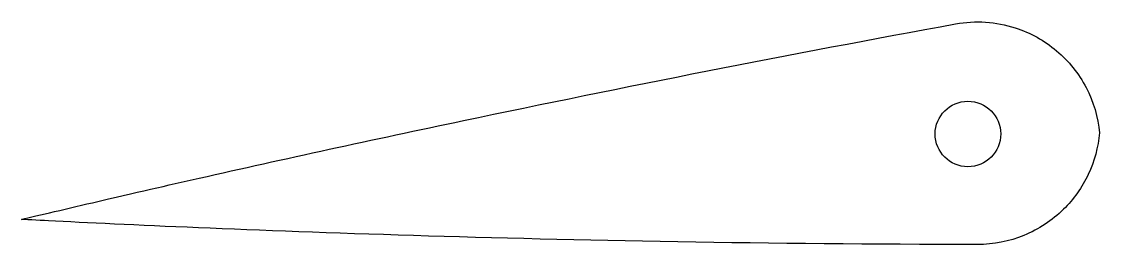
# Model space of a CAD drawing. Header units: millimetres. Extents: x -21.9 to 27.5, y -0.4 to 9.8.
import ezdxf

# ---------------------------------------------------------------- set-up
doc = ezdxf.new("R2010")
doc.units = ezdxf.units.MM

msp = doc.modelspace()

# ---------------------------------------------------------------- linework, layer by layer
msp.add_circle((21.444, 4.634), 1.5)
for points, knots in [([(-21.879, 0.717), (-21.828, 0.729), (-21.12, 0.898), (-20.002, 1.162), (-19.302, 1.327), (-16.599, 1.96), (-15.217, 2.275), (-9.888, 3.483), (-5.789, 4.379), (5.631, 6.784), (13.347, 8.309), (20.881, 9.685)], [-4.93831, -4.93831, -4.93831, -4.93831, -4.797179, -4.797179, -4.638467, -4.638467, -4.150668, -4.150668, -2.873626, -2.873626, -0.624871, -0.624871, -0.624871, -0.624871]), ([(20.881, 9.685), (21.334, 9.768), (21.796, 9.794), (22.715, 9.734), (23.17, 9.647), (24.302, 9.281), (24.945, 8.924), (26.059, 7.982), (26.519, 7.407), (27.192, 6.113), (27.399, 5.407), (27.464, 4.681)], [-0.9327442, -0.9327442, -0.9327442, -0.9327442, -0.794514, -0.794514, -0.6562837, -0.6562837, -0.4375227, -0.4375227, -0.2187614, -0.2187614, 0, 0, 0, 0]), ([(27.464, 4.681), (27.407, 4.023), (27.234, 3.38), (26.673, 2.185), (26.288, 1.642), (25.299, 0.666), (24.685, 0.26), (23.336, -0.294), (22.613, -0.436), (21.884, -0.436)], [-0.8337285, -0.8337285, -0.8337285, -0.8337285, -0.6356252, -0.6356252, -0.4375214, -0.4375214, -0.2187606, -0.2187606, 0, 0, 0, 0]), ([(21.884, -0.436), (2.823, -0.431), (-13.749, 0.289), (-21.1, 0.675), (-21.824, 0.713), (-21.879, 0.717)], [-0.2738504, -0.2738504, -0.2738504, -0.2738504, -0.0166588, -0.0166588, 0, 0, 0, 0])]:
    msp.add_open_spline(points, degree=3, knots=knots)

doc.saveas('drawing.dxf')
